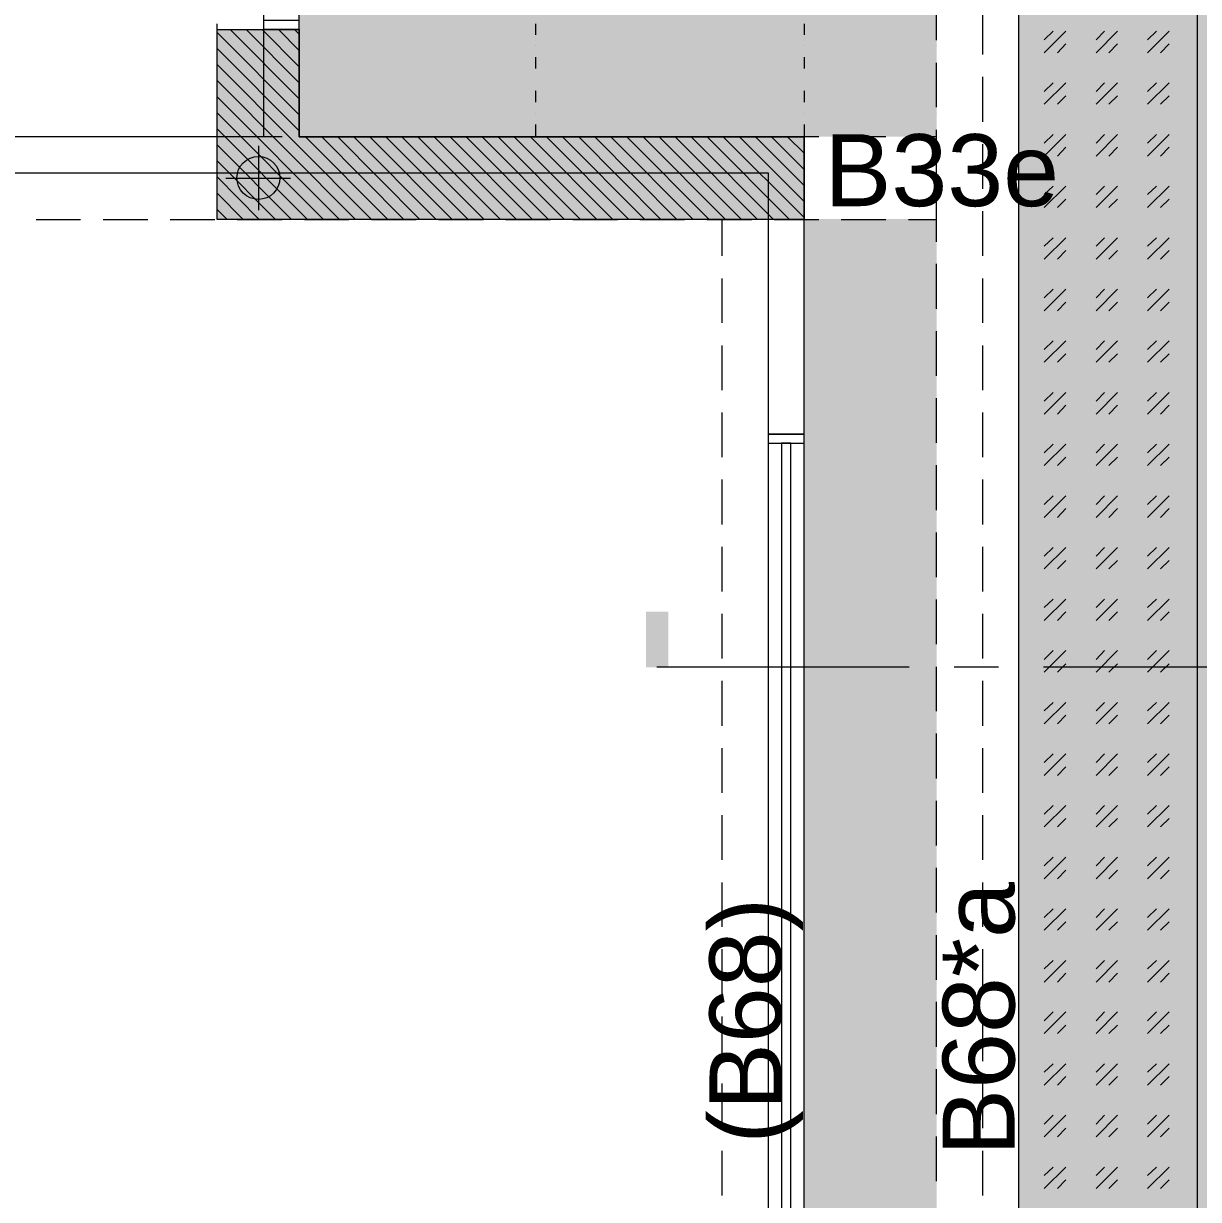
# Model space of a CAD drawing. Header units: millimetres. Extents: x -1303 to 98744, y -1303 to 90097.
# Drawn here: x 25093 to 28376, y 49363 to 52649 of the extents above; entities that cross this region are included whole.
import ezdxf

# ---------------------------------------------------------------- set-up
doc = ezdxf.new("R2010")
doc.units = ezdxf.units.MM
doc.layers.add('PDF_Geometry', color=7, linetype='Continuous')
doc.layers.add('PDF_Text', color=7, linetype='Continuous')
doc.layers.add('PDF_Solid Fills', color=192, linetype='Continuous', true_color=0xc2c0c0c0)
doc.styles.add('PDF ArialMT', font='arial.ttf')

msp = doc.modelspace()

# ---------------------------------------------------------------- hatches: boundary and pattern name
at = {"layer": 'PDF_Solid Fills'}
msp.add_hatch(color=256, dxfattribs=at).paths.add_polyline_path([(25634.25787, 52632.7161), (25864.28268, 52632.7161), (25864.28268, 52332.70656), (27274.29573, 52332.70656), (27274.29573, 52102.68174), (25634.25787, 52102.68174)])

# ---------------------------------------------------------------- linework, layer by layer
at = {"layer": 'PDF_Geometry', "color": 9, "lineweight": 0, "true_color": 0xc0c0c0}
for points in [[(27274.21101, 46792.34213), (28373.5511, 46792.34213), (28373.5511, 61322.40183)], [(27773.52581, 52562.38839), (27773.52581, 52687.64272)], [(27874.23631, 52562.38839), (27874.23631, 52687.64272)], [(27773.52581, 52374.5131), (27773.52581, 52499.76329)], [(27874.23631, 52374.5131), (27874.23631, 52499.76329)], [(27773.52581, 52187.4808), (27773.52581, 52311.888)], [(27874.23631, 52187.4808), (27874.23631, 52311.888)], [(27773.52581, 51999.60138), (27773.52581, 52124.8557)], [(27874.23631, 51999.60138), (27874.23631, 52124.8557)], [(27773.52581, 51812.5732), (27773.52581, 51936.97628)], [(27874.23631, 51812.5732), (27874.23631, 51936.97628)], [(27773.52581, 51624.69378), (27773.52581, 51749.94398)], [(27874.23631, 51624.69378), (27874.23631, 51749.94398)], [(27773.52581, 51437.66148), (27773.52581, 51562.06869)], [(27874.23631, 51437.66148), (27874.23631, 51562.06869)], [(27773.52581, 51249.78619), (27773.52581, 51375.03639)], [(27874.23631, 51249.78619), (27874.23631, 51375.03639)], [(27773.52581, 51061.90677), (27773.52581, 51187.15697)], [(27874.23631, 51061.90677), (27874.23631, 51187.15697)], [(27773.52581, 50874.87447), (27773.52581, 51000.12879)], [(27874.23631, 50874.87447), (27874.23631, 51000.12879)], [(27773.52581, 50686.99918), (27773.52581, 50812.24937)], [(27874.23631, 50686.99918), (27874.23631, 50812.24937)], [(27773.52581, 50499.96688), (27773.52581, 50624.36995)], [(27874.23631, 50499.96688), (27874.23631, 50624.36995)], [(27773.52581, 50312.08745), (27773.52581, 50437.34178)], [(27874.23631, 50312.08745), (27874.23631, 50437.34178)], [(27773.52581, 50125.05516), (27773.52581, 50249.46236)], [(27874.23631, 50125.05516), (27874.23631, 50249.46236)], [(27773.52581, 49937.17987), (27773.52581, 50062.43005)], [(27874.23631, 49937.17987), (27874.23631, 50062.43005)], [(27773.52581, 49750.14756), (27773.52581, 49874.55476)], [(27874.23631, 49750.14756), (27874.23631, 49874.55476)], [(27773.52581, 49562.26814), (27773.52581, 49687.52247)], [(27874.23631, 49562.26814), (27874.23631, 49687.52247)], [(27773.52581, 49374.39285), (27773.52581, 49499.64304)], [(27874.23631, 49374.39285), (27874.23631, 49499.64304)]]:
    msp.add_lwpolyline(points, dxfattribs=at)
for points in [[(25763.57218, 52632.63346), (25863.43514, 52632.63346), (25863.43514, 57976.99436), (25763.57218, 57976.99436)], [(25763.57218, 52632.63346), (25863.43514, 52632.63346), (25863.43514, 52658.02235), (25763.57218, 52658.02235)], [(27274.21101, 52332.19829), (25863.43556, 52332.19829), (25863.43556, 52632.63346), (25763.57218, 52632.63346), (25763.57218, 52332.19829), (24743.78519, 52332.19829), (24743.78519, 52232.33285), (27173.50259, 52232.33285), (27173.50259, 51501.98083), (27274.21101, 51501.98083)], [(27173.50259, 51476.59194), (27274.21184, 51476.59194), (27274.21184, 51501.98083), (27173.50259, 51501.98083)], [(27173.50259, 47992.38858), (27274.21184, 47992.38858), (27274.21184, 51501.97928), (27173.50259, 51501.97928)], [(27210.73879, 48018.62458), (27236.97398, 48018.62458), (27236.97398, 51476.59116), (27210.73879, 51476.59116)]]:
    msp.add_lwpolyline(points, close=True, dxfattribs=at)
at = {"layer": 'PDF_Geometry', "color": 157, "lineweight": 0, "true_color": 0x3f5f7f}
for points in [[(27644.04206, 52602.16597), (27644.04206, 52727.41616)], [(25634.08844, 52523.46207), (25634.08844, 52648.71226)], [(25863.43556, 52523.46207), (25863.43556, 52648.71226)], [(27874.23631, 52487.06885), (27874.23631, 52612.32317)], [(27644.04206, 52415.13366), (27644.04206, 52539.54087)], [(25634.08844, 52332.19829), (25634.08844, 52460.83284)], [(25863.43556, 52332.19829), (25863.43556, 52460.83284)], [(27874.23631, 52300.03655), (27874.23631, 52424.44375)], [(27644.04206, 52227.25837), (27644.04206, 52352.50857)], [(25252.41007, 52332.19829), (25128.00493, 52332.19829)], [(25440.28743, 52332.19829), (25315.03516, 52332.19829)], [(25627.31973, 52332.19829), (25502.91252, 52332.19829)], [(25815.19708, 52332.19829), (25689.94482, 52332.19829)], [(26002.22731, 52332.19829), (25877.82218, 52332.19829)], [(26190.10674, 52332.19829), (26064.85448, 52332.19829)], [(26377.9841, 52332.19829), (26252.73184, 52332.19829)], [(26565.01433, 52332.19829), (26439.76414, 52332.19829)], [(26752.89376, 52332.19829), (26627.6415, 52332.19829)], [(26939.92399, 52332.19829), (26815.51885, 52332.19829)], [(27127.80134, 52332.19829), (27002.55116, 52332.19829)], [(27314.83365, 52332.19829), (27190.42851, 52332.19829)], [(27502.711, 52332.19829), (27377.45874, 52332.19829)], [(27644.04206, 52332.19829), (27565.33817, 52332.19829)], [(27874.23631, 52112.16126), (27874.23631, 52237.41145)], [(27644.04206, 52039.37895), (27644.04206, 52164.62915)], [(25128.00493, 52102.00405), (25252.41007, 52102.00405)], [(25315.03516, 52102.00405), (25440.28743, 52102.00405)], [(25502.91252, 52102.00405), (25627.31973, 52102.00405)], [(25689.94482, 52102.00405), (25815.19708, 52102.00405)], [(25877.82218, 52102.00405), (26002.22731, 52102.00405)], [(26064.85448, 52102.00405), (26190.10674, 52102.00405)], [(26252.73184, 52102.00405), (26377.9841, 52102.00405)], [(26439.76414, 52102.00405), (26565.01433, 52102.00405)], [(26627.6415, 52102.00405), (26752.89376, 52102.00405)], [(26815.51885, 52102.00405), (26939.92399, 52102.00405)], [(27002.55116, 52102.00405), (27127.80134, 52102.00405)], [(27044.01884, 52102.00405), (27044.01884, 51999.60138)], [(27190.42851, 52102.00405), (27314.83365, 52102.00405)], [(27274.21101, 51999.60138), (27274.21101, 52102.00405)], [(27377.45874, 52102.00405), (27502.711, 52102.00405)], [(27565.33817, 52102.00405), (27644.04206, 52102.00405)], [(27874.23631, 51925.12896), (27874.23631, 52049.53616)], [(27644.04206, 51852.34665), (27644.04206, 51977.60098)], [(27044.01884, 51936.97628), (27044.01884, 51812.5732)], [(27274.21101, 51812.5732), (27274.21101, 51936.97628)], [(27874.23631, 51737.24954), (27874.23631, 51862.50386)], [(27644.04206, 51664.47136), (27644.04206, 51789.72156)], [(27044.01884, 51749.94398), (27044.01884, 51624.69378)], [(27274.21101, 51624.69378), (27274.21101, 51749.94398)], [(27874.23631, 51549.37425), (27874.23631, 51674.62443)], [(27644.04206, 51477.43906), (27644.04206, 51602.68925)], [(27044.01884, 51562.06869), (27044.01884, 51437.66148)], [(27274.21101, 51437.66148), (27274.21101, 51562.06869)], [(27874.23631, 51362.34194), (27874.23631, 51487.59214)], [(27644.04206, 51289.55964), (27644.04206, 51414.81396)], [(27044.01884, 51375.03639), (27044.01884, 51249.78619)], [(27274.21101, 51249.78619), (27274.21101, 51375.03639)], [(27874.23631, 51174.46252), (27874.23631, 51299.71685)], [(27644.04206, 51102.52734), (27644.04206, 51226.93454)], [(27044.01884, 51187.15697), (27044.01884, 51061.90677)], [(27274.21101, 51061.90677), (27274.21101, 51187.15697)], [(27874.23631, 50987.43435), (27874.23631, 51112.68455)], [(27644.04206, 50914.65205), (27644.04206, 51039.90224)], [(27044.01884, 51000.12879), (27044.01884, 50874.87447)], [(27274.21101, 50874.87447), (27274.21101, 51000.12879)], [(27874.23631, 50799.55493), (27874.23631, 50924.80513)], [(27644.04206, 50727.61975), (27644.04206, 50852.02695)], [(27044.01884, 50812.24937), (27044.01884, 50686.99918)], [(27274.21101, 50686.99918), (27274.21101, 50812.24937)], [(27874.23631, 50612.52263), (27874.23631, 50736.92983)], [(27644.04206, 50539.74033), (27644.04206, 50664.99465)], [(27044.01884, 50624.36995), (27044.01884, 50499.96688)], [(27274.21101, 50499.96688), (27274.21101, 50624.36995)], [(27874.23631, 50424.64733), (27874.23631, 50549.89753)], [(27644.04206, 50352.71215), (27644.04206, 50477.11522)], [(27044.01884, 50437.34178), (27044.01884, 50312.08745)], [(27274.21101, 50312.08745), (27274.21101, 50437.34178)], [(27874.23631, 50237.61504), (27874.23631, 50362.01811)], [(27644.04206, 50164.83273), (27644.04206, 50290.08293)], [(27044.01884, 50249.46236), (27044.01884, 50125.05516)], [(27274.21101, 50125.05516), (27274.21101, 50249.46236)], [(27874.23631, 50049.73561), (27874.23631, 50174.98994)], [(27644.04206, 49976.95331), (27644.04206, 50102.20764)], [(27044.01884, 50062.43005), (27044.01884, 49937.17987)], [(27274.21101, 49937.17987), (27274.21101, 50062.43005)], [(27874.23631, 49862.70332), (27874.23631, 49987.11052)], [(27644.04206, 49789.92514), (27644.04206, 49915.17533)], [(27044.01884, 49874.55476), (27044.01884, 49750.14756)], [(27274.21101, 49750.14756), (27274.21101, 49874.55476)], [(27874.23631, 49674.82803), (27874.23631, 49800.07821)], [(27644.04206, 49602.04572), (27644.04206, 49727.29591)], [(27044.01884, 49687.52247), (27044.01884, 49562.26814)], [(27274.21101, 49562.26814), (27274.21101, 49687.52247)], [(27874.23631, 49486.9486), (27874.23631, 49612.20292)], [(27644.04206, 49415.01341), (27644.04206, 49539.42062)], [(27044.01884, 49499.64304), (27044.01884, 49374.39285)], [(27274.21101, 49374.39285), (27274.21101, 49499.64304)], [(27874.23631, 49299.9163), (27874.23631, 49425.17063)]]:
    msp.add_lwpolyline(points, dxfattribs=at)
at = {"layer": 'PDF_Geometry', "color": 180, "lineweight": 0, "true_color": 0x4f14ff}
for points in [[(26523.54664, 52648.71226), (26523.54664, 52617.39765)], [(27274.21101, 52648.71226), (27274.21101, 52617.39765)], [(26523.54664, 52554.77255), (26523.54664, 52523.46207)], [(27274.21101, 52554.77255), (27274.21101, 52523.46207)], [(26523.54664, 52460.83284), (26523.54664, 52429.52236)], [(27274.21101, 52460.83284), (27274.21101, 52429.52236)], [(26523.54664, 52366.89726), (26523.54664, 52332.19829)], [(27274.21101, 52366.89726), (27274.21101, 52332.19829)]]:
    msp.add_lwpolyline(points, dxfattribs=at)
at = {"layer": 'PDF_Geometry', "color": 5, "lineweight": 0}
msp.add_lwpolyline([(25634.08844, 52632.63346), (25863.43556, 52632.63346), (25863.43556, 52332.19829), (27274.21101, 52332.19829), (27274.21101, 52102.00405), (25634.08844, 52102.00405)], close=True, dxfattribs=at)
msp.add_lwpolyline([(25634.08844, 52632.63346), (25863.43556, 52632.63346), (25863.43556, 52332.19829), (27274.21101, 52332.19829), (27274.21101, 52102.00405), (25634.08844, 52102.00405)], close=True, dxfattribs=at)
at = {"layer": 'PDF_Geometry', "lineweight": 0}
for points in [[(25634.08844, 52632.63346), (25634.08844, 52632.63346)], [(25634.08844, 52632.63346), (25634.08844, 52632.63346)], [(25634.08844, 52624.1705), (25863.43556, 52393.97626)], [(25670.47959, 52632.63346), (25863.43556, 52438.83244)], [(25715.33371, 52632.63346), (25863.43556, 52483.68449)], [(25760.18783, 52632.63346), (25863.43556, 52528.53654)], [(25805.04194, 52632.63346), (25863.43556, 52573.39272)], [(25849.89399, 52632.63346), (25863.43556, 52619.09189)], [(25863.43556, 52632.63346), (25863.43556, 52632.63346)], [(25863.43556, 52632.63346), (25863.43556, 52632.63346)], [(27945.32436, 52567.46699), (28005.41223, 52627.55486)], [(27945.32436, 52603.86021), (27969.86612, 52627.55486)], [(28090.04185, 52567.46699), (28150.12764, 52627.55486)], [(28090.04185, 52603.86021), (28113.73649, 52627.55486)], [(28233.91222, 52567.46699), (28293.99801, 52627.55486)], [(28233.91222, 52603.86021), (28258.45398, 52627.55486)], [(25634.08844, 52579.31432), (25863.43556, 52349.12421)], [(26523.54664, 52586.93429), (26523.54664, 52586.93429)], [(26523.54664, 52586.93429), (26523.54664, 52586.93429)], [(27274.21101, 52586.93429), (27274.21101, 52586.93429)], [(27274.21101, 52586.93429), (27274.21101, 52586.93429)], [(27644.04206, 52586.93429), (27644.04206, 52586.93429)], [(27981.71552, 52567.46699), (28005.41223, 52592.00876)], [(28125.58588, 52567.46699), (28150.12764, 52592.00876)], [(28270.3013, 52567.46699), (28293.99801, 52592.00876)], [(25634.08844, 52534.46227), (26065.69953, 52102.00405)], [(26523.54664, 52524.30506), (26523.54664, 52524.30506)], [(26523.54664, 52524.30506), (26523.54664, 52524.30506)], [(27274.21101, 52524.30506), (27274.21101, 52524.30506)], [(27274.21101, 52524.30506), (27274.21101, 52524.30506)], [(27644.04206, 52524.30506), (27644.04206, 52524.30506)], [(25634.08844, 52489.61021), (26020.84749, 52102.00405)], [(27945.32436, 52423.59663), (28005.41223, 52483.68449)], [(27945.32436, 52459.14273), (27969.86612, 52483.68449)], [(28090.04185, 52423.59663), (28150.12764, 52483.68449)], [(28090.04185, 52459.14273), (28113.73649, 52483.68449)], [(28233.91222, 52423.59663), (28293.99801, 52483.68449)], [(28233.91222, 52459.14273), (28258.45398, 52483.68449)], [(25634.08844, 52444.75403), (25975.99337, 52102.00405)], [(26523.54664, 52461.67996), (26523.54664, 52461.67996)], [(26523.54664, 52461.67996), (26523.54664, 52461.67996)], [(27274.21101, 52461.67996), (27274.21101, 52461.67996)], [(27274.21101, 52461.67996), (27274.21101, 52461.67996)], [(27644.04206, 52461.67996), (27644.04206, 52461.67996)], [(27981.71552, 52423.59663), (28005.41223, 52447.2954)], [(28125.58588, 52423.59663), (28150.12764, 52447.2954)], [(28270.3013, 52423.59663), (28293.99801, 52447.2954)], [(25634.08844, 52399.90199), (25931.13926, 52102.00405)], [(26523.54664, 52399.05486), (26523.54664, 52399.05486)], [(26523.54664, 52399.05486), (26523.54664, 52399.05486)], [(27274.21101, 52399.05486), (27274.21101, 52399.05486)], [(27274.21101, 52399.05486), (27274.21101, 52399.05486)], [(27644.04206, 52399.05486), (27644.04206, 52399.05486)], [(25634.08844, 52355.04581), (25886.28514, 52102.00405)], [(25634.08844, 52310.19376), (25841.43102, 52102.00405)], [(25881.20861, 52332.19829), (26110.55365, 52102.00405)], [(25926.06065, 52332.19829), (26155.40777, 52102.00405)], [(25970.91477, 52332.19829), (26200.26188, 52102.00405)], [(26015.76888, 52332.19829), (26245.96105, 52102.00405)], [(26060.623, 52332.19829), (26290.81517, 52102.00405)], [(26105.47712, 52332.19829), (26335.66929, 52102.00405)], [(26150.32916, 52332.19829), (26380.5234, 52102.00405)], [(26195.18328, 52332.19829), (26425.37545, 52102.00405)], [(26240.03739, 52332.19829), (26470.22956, 52102.00405)], [(26284.89151, 52332.19829), (26515.08368, 52102.00405)], [(26329.74563, 52332.19829), (26559.9378, 52102.00405)], [(26374.59767, 52332.19829), (26604.79191, 52102.00405)], [(26419.45179, 52332.19829), (26649.64396, 52102.00405)], [(26464.3059, 52332.19829), (26694.49807, 52102.00405)], [(26509.16002, 52332.19829), (26739.35219, 52102.00405)], [(26523.54664, 52332.19829), (26523.54664, 52332.19829)], [(26523.54664, 52332.19829), (26523.54664, 52332.19829)], [(26554.01414, 52332.19829), (26784.20631, 52102.00405)], [(26598.86618, 52332.19829), (26829.06042, 52102.00405)], [(26644.56742, 52332.19829), (26873.91247, 52102.00405)], [(26689.42154, 52332.19829), (26918.76658, 52102.00405)], [(26734.27358, 52332.19829), (26963.6207, 52102.00405)], [(26779.1277, 52332.19829), (27008.47481, 52102.00405)], [(26823.98181, 52332.19829), (27054.17398, 52102.00405)], [(26868.83593, 52332.19829), (27099.0281, 52102.00405)], [(26913.69005, 52332.19829), (27143.88222, 52102.00405)], [(26958.54209, 52332.19829), (27188.73633, 52102.00405)], [(27003.39621, 52332.19829), (27233.58838, 52102.00405)], [(27048.25032, 52332.19829), (27274.21101, 52107.08265)], [(27093.10444, 52332.19829), (27274.21101, 52151.93471)], [(27137.95856, 52332.19829), (27274.21101, 52196.79089)], [(27182.8106, 52332.19829), (27274.21101, 52241.64293)], [(27227.66472, 52332.19829), (27274.21101, 52286.49911)], [(27272.51883, 52332.19829), (27272.51883, 52332.19829)], [(27274.21101, 52332.19829), (27274.21101, 52332.19829)], [(27274.21101, 52332.19829), (27274.21101, 52332.19829)], [(27644.04206, 52332.19829), (27644.04206, 52332.19829)], [(27945.32436, 52278.87914), (28005.41223, 52338.967)], [(27945.32436, 52315.27236), (27969.86612, 52338.967)], [(28090.04185, 52278.87914), (28150.12764, 52338.967)], [(28090.04185, 52315.27236), (28113.73649, 52338.967)], [(28233.91222, 52278.87914), (28293.99801, 52338.967)], [(28233.91222, 52315.27236), (28258.45398, 52338.967)], [(27981.71552, 52278.87914), (28005.41223, 52303.42504)], [(28125.58588, 52278.87914), (28150.12764, 52303.42504)], [(28270.3013, 52278.87914), (28293.99801, 52303.42504)], [(25634.08844, 52265.34171), (25796.57898, 52102.00405)], [(25634.08844, 52220.48552), (25751.72487, 52102.00405)], [(27945.32436, 52135.00878), (28005.41223, 52195.09664)], [(27945.32436, 52171.402), (27969.86612, 52195.09664)], [(28090.04185, 52135.00878), (28150.12764, 52195.09664)], [(28090.04185, 52171.402), (28113.73649, 52195.09664)], [(28233.91222, 52135.00878), (28293.99801, 52195.09664)], [(28233.91222, 52171.402), (28258.45398, 52195.09664)], [(25634.08844, 52174.78635), (25706.87075, 52102.00405)], [(27981.71552, 52135.00878), (28005.41223, 52158.70756)], [(28125.58588, 52135.00878), (28150.12764, 52158.70756)], [(28270.3013, 52135.00878), (28293.99801, 52158.70756)], [(25634.08844, 52129.9343), (25662.01663, 52102.00405)], [(27945.32436, 51990.29542), (28005.41223, 52050.37915)], [(27945.32436, 52026.68451), (27969.86612, 52050.37915)], [(28090.04185, 51990.29542), (28150.12764, 52050.37915)], [(28090.04185, 52026.68451), (28113.73649, 52050.37915)], [(28233.91222, 51990.29542), (28293.99801, 52050.37915)], [(28233.91222, 52026.68451), (28258.45398, 52050.37915)], [(27981.71552, 51990.29542), (28005.41223, 52014.83719)], [(28125.58588, 51990.29542), (28150.12764, 52014.83719)], [(28270.3013, 51990.29542), (28293.99801, 52014.83719)], [(27945.32436, 51846.42506), (28005.41223, 51906.50879)], [(27945.32436, 51882.81414), (27969.86612, 51906.50879)], [(28090.04185, 51846.42506), (28150.12764, 51906.50879)], [(28090.04185, 51882.81414), (28113.73649, 51906.50879)], [(28233.91222, 51846.42506), (28293.99801, 51906.50879)], [(28233.91222, 51882.81414), (28258.45398, 51906.50879)], [(27981.71552, 51846.42506), (28005.41223, 51870.1197)], [(28125.58588, 51846.42506), (28150.12764, 51870.1197)], [(28270.3013, 51846.42506), (28293.99801, 51870.1197)], [(27945.32436, 51702.55469), (28005.41223, 51762.63842)], [(27945.32436, 51738.09665), (27969.86612, 51762.63842)], [(28090.04185, 51702.55469), (28150.12764, 51762.63842)], [(28090.04185, 51738.09665), (28113.73649, 51762.63842)], [(28233.91222, 51702.55469), (28293.99801, 51762.63842)], [(28233.91222, 51738.09665), (28258.45398, 51762.63842)], [(27981.71552, 51702.55469), (28005.41223, 51726.24934)], [(28125.58588, 51702.55469), (28150.12764, 51726.24934)], [(28270.3013, 51702.55469), (28293.99801, 51726.24934)], [(27945.32436, 51557.83721), (28005.41223, 51617.92506)], [(27945.32436, 51594.22629), (27969.86612, 51617.92506)], [(28090.04185, 51557.83721), (28150.12764, 51617.92506)], [(28090.04185, 51594.22629), (28113.73649, 51617.92506)], [(28233.91222, 51557.83721), (28293.99801, 51617.92506)], [(28233.91222, 51594.22629), (28258.45398, 51617.92506)], [(27981.71552, 51557.83721), (28005.41223, 51582.37897)], [(28125.58588, 51557.83721), (28150.12764, 51582.37897)], [(28270.3013, 51557.83721), (28293.99801, 51582.37897)], [(27945.32436, 51413.96684), (28005.41223, 51474.0547)], [(27945.32436, 51449.50881), (27969.86612, 51474.0547)], [(28090.04185, 51413.96684), (28150.12764, 51474.0547)], [(28090.04185, 51449.50881), (28113.73649, 51474.0547)], [(28233.91222, 51413.96684), (28293.99801, 51474.0547)], [(28233.91222, 51449.50881), (28258.45398, 51474.0547)], [(27981.71552, 51413.96684), (28005.41223, 51437.66148)], [(28125.58588, 51413.96684), (28150.12764, 51437.66148)], [(28270.3013, 51413.96684), (28293.99801, 51437.66148)], [(27945.32436, 51269.24935), (28005.41223, 51329.33722)], [(27945.32436, 51305.63844), (27969.86612, 51329.33722)], [(28090.04185, 51269.24935), (28150.12764, 51329.33722)], [(28090.04185, 51305.63844), (28113.73649, 51329.33722)], [(28233.91222, 51269.24935), (28293.99801, 51329.33722)], [(28233.91222, 51305.63844), (28258.45398, 51329.33722)], [(27981.71552, 51269.24935), (28005.41223, 51293.79112)], [(28125.58588, 51269.24935), (28150.12764, 51293.79112)], [(28270.3013, 51269.24935), (28293.99801, 51293.79112)], [(27945.32436, 51125.37899), (28005.41223, 51185.46685)], [(27945.32436, 51160.92508), (27969.86612, 51185.46685)], [(28090.04185, 51125.37899), (28150.12764, 51185.46685)], [(28090.04185, 51160.92508), (28113.73649, 51185.46685)], [(28233.91222, 51125.37899), (28293.99801, 51185.46685)], [(28233.91222, 51160.92508), (28258.45398, 51185.46685)], [(27981.71552, 51125.37899), (28005.41223, 51149.07363)], [(28125.58588, 51125.37899), (28150.12764, 51149.07363)], [(28270.3013, 51125.37899), (28293.99801, 51149.07363)], [(27945.32436, 50980.6615), (28005.41223, 51040.74936)], [(27945.32436, 51017.05472), (27969.86612, 51040.74936)], [(28090.04185, 50980.6615), (28150.12764, 51040.74936)], [(28090.04185, 51017.05472), (28113.73649, 51040.74936)], [(28233.91222, 50980.6615), (28293.99801, 51040.74936)], [(28233.91222, 51017.05472), (28258.45398, 51040.74936)], [(27981.71552, 50980.6615), (28005.41223, 51005.20327)], [(28125.58588, 50980.6615), (28150.12764, 51005.20327)], [(28270.3013, 50980.6615), (28293.99801, 51005.20327)], [(27945.32436, 50836.79113), (28005.41223, 50896.879)], [(27945.32436, 50872.33724), (27969.86612, 50896.879)], [(28090.04185, 50836.79113), (28150.12764, 50896.879)], [(28090.04185, 50872.33724), (28113.73649, 50896.879)], [(28233.91222, 50836.79113), (28293.99801, 50896.879)], [(28233.91222, 50872.33724), (28258.45398, 50896.879)], [(27981.71552, 50836.79113), (28005.41223, 50860.48991)], [(28125.58588, 50836.79113), (28150.12764, 50860.48991)], [(28270.3013, 50836.79113), (28293.99801, 50860.48991)], [(27945.32436, 50692.07365), (28005.41223, 50752.16151)], [(27945.32436, 50728.46687), (27969.86612, 50752.16151)], [(28090.04185, 50692.07365), (28150.12764, 50752.16151)], [(28090.04185, 50728.46687), (28113.73649, 50752.16151)], [(28233.91222, 50692.07365), (28293.99801, 50752.16151)], [(28233.91222, 50728.46687), (28258.45398, 50752.16151)], [(27981.71552, 50692.07365), (28005.41223, 50716.61955)], [(28125.58588, 50692.07365), (28150.12764, 50716.61955)], [(28270.3013, 50692.07365), (28293.99801, 50716.61955)], [(27945.32436, 50548.20329), (28005.41223, 50608.29114)], [(27945.32436, 50584.59651), (27969.86612, 50608.29114)], [(28090.04185, 50548.20329), (28150.12764, 50608.29114)], [(28090.04185, 50584.59651), (28113.73649, 50608.29114)], [(28233.91222, 50548.20329), (28293.99801, 50608.29114)], [(28233.91222, 50584.59651), (28258.45398, 50608.29114)], [(27981.71552, 50548.20329), (28005.41223, 50571.90206)], [(28125.58588, 50548.20329), (28150.12764, 50571.90206)], [(28270.3013, 50548.20329), (28293.99801, 50571.90206)], [(27945.32436, 50404.33292), (28005.41223, 50464.42078)], [(27945.32436, 50439.87902), (27969.86612, 50464.42078)], [(28090.04185, 50404.33292), (28150.12764, 50464.42078)], [(28090.04185, 50439.87902), (28113.73649, 50464.42078)], [(28233.91222, 50404.33292), (28293.99801, 50464.42078)], [(28233.91222, 50439.87902), (28258.45398, 50464.42078)], [(27981.71552, 50404.33292), (28005.41223, 50428.0317)], [(28125.58588, 50404.33292), (28150.12764, 50428.0317)], [(28270.3013, 50404.33292), (28293.99801, 50428.0317)], [(27945.32436, 50259.61956), (28005.41223, 50319.7033)], [(27945.32436, 50296.00865), (27969.86612, 50319.7033)], [(28090.04185, 50259.61956), (28150.12764, 50319.7033)], [(28090.04185, 50296.00865), (28113.73649, 50319.7033)], [(28233.91222, 50259.61956), (28293.99801, 50319.7033)], [(28233.91222, 50296.00865), (28258.45398, 50319.7033)], [(27981.71552, 50259.61956), (28005.41223, 50283.31421)], [(28125.58588, 50259.61956), (28150.12764, 50283.31421)], [(28270.3013, 50259.61956), (28293.99801, 50283.31421)], [(27945.32436, 50115.7492), (28005.41223, 50175.83293)], [(27945.32436, 50151.29116), (27969.86612, 50175.83293)], [(28090.04185, 50115.7492), (28150.12764, 50175.83293)], [(28090.04185, 50151.29116), (28113.73649, 50175.83293)], [(28233.91222, 50115.7492), (28293.99801, 50175.83293)], [(28233.91222, 50151.29116), (28258.45398, 50175.83293)], [(27981.71552, 50115.7492), (28005.41223, 50139.44384)], [(28125.58588, 50115.7492), (28150.12764, 50139.44384)], [(28270.3013, 50115.7492), (28293.99801, 50139.44384)], [(27945.32436, 49971.03172), (28005.41223, 50031.11957)], [(27945.32436, 50007.4208), (27969.86612, 50031.11957)], [(28090.04185, 49971.03172), (28150.12764, 50031.11957)], [(28090.04185, 50007.4208), (28113.73649, 50031.11957)], [(28233.91222, 49971.03172), (28293.99801, 50031.11957)], [(28233.91222, 50007.4208), (28258.45398, 50031.11957)], [(27981.71552, 49971.03172), (28005.41223, 49995.57348)], [(28125.58588, 49971.03172), (28150.12764, 49995.57348)], [(28270.3013, 49971.03172), (28293.99801, 49995.57348)], [(27945.32436, 49827.16135), (28005.41223, 49887.24921)], [(27945.32436, 49862.70332), (27969.86612, 49887.24921)], [(28090.04185, 49827.16135), (28150.12764, 49887.24921)], [(28090.04185, 49862.70332), (28113.73649, 49887.24921)], [(28233.91222, 49827.16135), (28293.99801, 49887.24921)], [(28233.91222, 49862.70332), (28258.45398, 49887.24921)], [(27981.71552, 49827.16135), (28005.41223, 49850.85599)], [(28125.58588, 49827.16135), (28150.12764, 49850.85599)], [(28270.3013, 49827.16135), (28293.99801, 49850.85599)], [(27945.32436, 49682.44386), (28005.41223, 49742.53173)], [(27945.32436, 49718.83295), (27969.86612, 49742.53173)], [(28090.04185, 49682.44386), (28150.12764, 49742.53173)], [(28090.04185, 49718.83295), (28113.73649, 49742.53173)], [(28233.91222, 49682.44386), (28293.99801, 49742.53173)], [(28233.91222, 49718.83295), (28258.45398, 49742.53173)], [(27981.71552, 49682.44386), (28005.41223, 49706.98562)], [(28125.58588, 49682.44386), (28150.12764, 49706.98562)], [(28270.3013, 49682.44386), (28293.99801, 49706.98562)], [(27945.32436, 49538.5735), (28005.41223, 49598.66136)], [(27945.32436, 49574.11959), (27969.86612, 49598.66136)], [(28090.04185, 49538.5735), (28150.12764, 49598.66136)], [(28090.04185, 49574.11959), (28113.73649, 49598.66136)], [(28233.91222, 49538.5735), (28293.99801, 49598.66136)], [(28233.91222, 49574.11959), (28258.45398, 49598.66136)], [(27981.71552, 49538.5735), (28005.41223, 49562.26814)], [(28125.58588, 49538.5735), (28150.12764, 49562.26814)], [(28270.3013, 49538.5735), (28293.99801, 49562.26814)], [(27945.32436, 49393.85601), (28005.41223, 49453.94387)], [(27945.32436, 49430.24923), (27969.86612, 49453.94387)], [(28090.04185, 49393.85601), (28150.12764, 49453.94387)], [(28090.04185, 49430.24923), (28113.73649, 49453.94387)], [(28233.91222, 49393.85601), (28293.99801, 49453.94387)], [(28233.91222, 49430.24923), (28258.45398, 49453.94387)], [(27981.71552, 49393.85601), (28005.41223, 49418.39778)], [(28125.58588, 49393.85601), (28150.12764, 49418.39778)], [(28270.3013, 49393.85601), (28293.99801, 49418.39778)]]:
    msp.add_lwpolyline(points, dxfattribs=at)
at = {"layer": 'PDF_Geometry', "color": 20, "lineweight": 0, "true_color": 0xff4405}
for points in [[(25749.18556, 52307.65652), (25749.18556, 52127.39293)], [(25658.63228, 52217.10117), (25838.89379, 52217.10117)]]:
    msp.add_lwpolyline(points, dxfattribs=at)
at = {"layer": 'PDF_Geometry', "color": 1, "lineweight": 0}
for points in [[(27567.8754, 50850.3327), (26862.91227, 50850.3327)], [(27817.5328, 50850.3327), (27693.12766, 50850.3327)], [(28568.19924, 50850.3327), (27942.78506, 50850.3327)]]:
    msp.add_lwpolyline(points, dxfattribs=at)
at = {"layer": 'PDF_Geometry', "color": 20, "lineweight": 0, "true_color": 0xff4405}
msp.add_circle((25749.28016, 52217.72471), 60.01304, dxfattribs=at)
at = {"layer": 'PDF_Geometry', "color": 7, "lineweight": 0, "true_color": 0xffffff}
msp.add_circle((25749.25322, 52217.7112), 59.9861, dxfattribs=at)
at = {"layer": 'PDF_Solid Fills', "color": 254, "lineweight": 0, "true_color": 0x00007f}
for points in [[(27874.32101, 46692.73289), (27874.32101, 61932.75169), (28474.25953, 46692.73289), (28474.25953, 61932.75169)], [(27644.29621, 47522.69415), (27644.29621, 52102.68174), (27274.29573, 47522.69415), (27274.29573, 52102.68174)]]:
    msp.add_solid(points, dxfattribs=at)
at = {"layer": 'PDF_Solid Fills', "color": 43, "lineweight": 0, "true_color": 0x00007f}
msp.add_solid([(27644.29621, 52332.70656), (27644.29621, 58277.6816), (25864.28268, 52332.70656), (25864.28268, 58277.6816)], dxfattribs=at)
at = {"layer": 'PDF_Solid Fills', "color": 1, "lineweight": 0}
msp.add_solid([(26894.56367, 50850.41535), (26894.56367, 51005.45947), (26832.52949, 50850.41535), (26832.52949, 51005.45947)], dxfattribs=at)

# ---------------------------------------------------------------- texts
at = {"layer": 'PDF_Text', "color": 6, "insert": (27330.61884, 52237.90559), "char_height": 201.084641, "attachment_point": 4, "style": 'PDF ArialMT'}
msp.add_mtext('B33e', dxfattribs=at)
at = {"layer": 'PDF_Text', "color": 6, "char_height": 201.084641, "attachment_point": 4, "rotation": 90, "style": 'PDF ArialMT'}
for s, insert in [('B68*a', (27763.06719, 49484.95895)), ('(B68)', (27140.3636, 49519.28431))]:
    msp.add_mtext(s, dxfattribs=dict(at, insert=insert))

doc.saveas('drawing.dxf')
